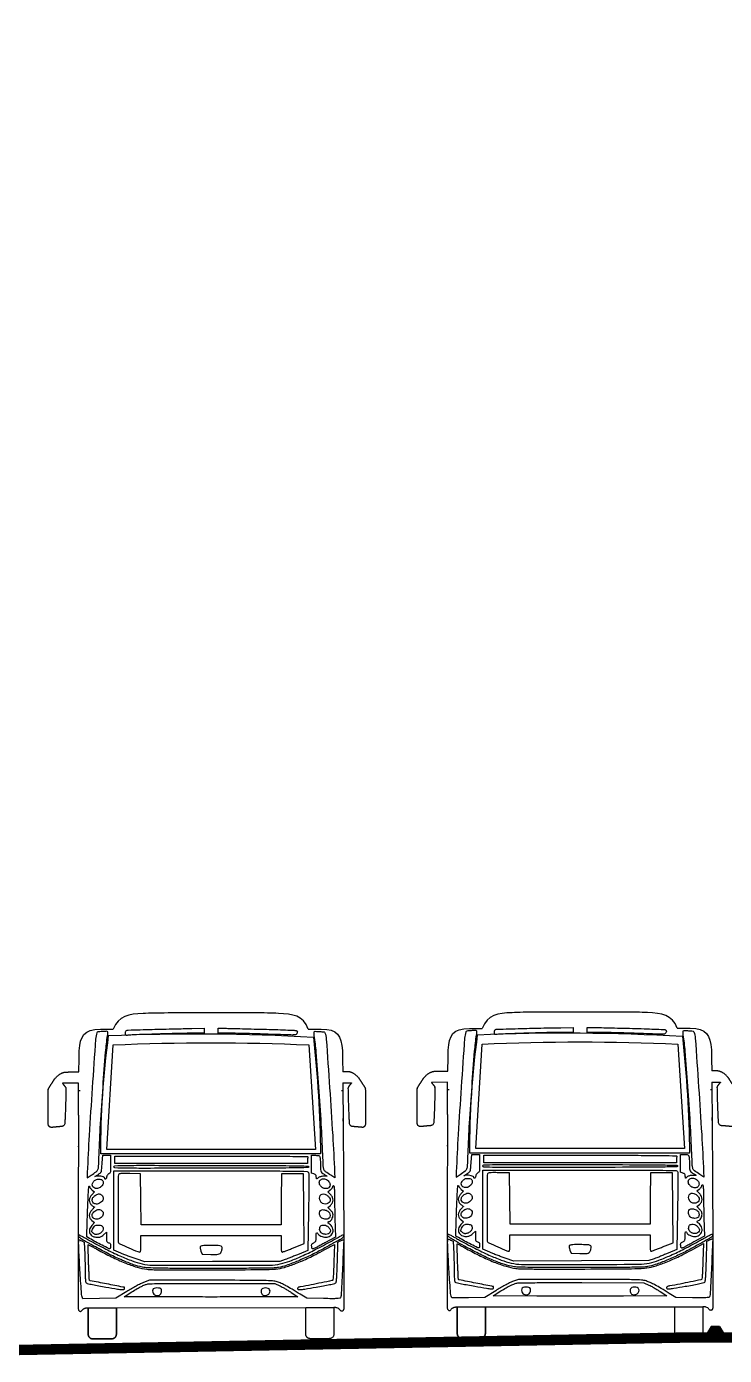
# Model space of a CAD drawing. Header units: metres. Extents: x 37 to 217, y 53 to 242.
# Drawn here: x 143.55 to 150.25, y 213.4 to 226.16 of the extents above; entities that cross this region are included whole.
import ezdxf

# ---------------------------------------------------------------- set-up
doc = ezdxf.new("R2010")
doc.units = ezdxf.units.M
doc.linetypes.add('HIDDENX2', pattern=[0.75, 0.5, -0.25])
for name, color, linetype in [('03_NUEVO_Cotas_250-Parciales', 254, 'Continuous'), ('DGPRO_Linea oficial', 2, 'Continuous'), ('DGPRO_Perfil existente', 244, 'Continuous')]:
    doc.layers.add(name, color=color, linetype=linetype)

# ---------------------------------------------------------------- blocks, each defined once
blk = doc.blocks.new('Corte dinámico_Refugios1')
h = blk.add_hatch(color=40)
h.dxf.hatch_style = 1
h.paths.add_polyline_path([(-3.584, 0), (-3.584, 0.04), (-3.619, 0.1), (-3.699, 0.1), (-3.734, 0.04), (-3.734, 0)])
at = {"elevation": 0}
for points in [[(-3.699, 0.1), (-3.734, 0.04)], [(-3.584, 0), (-3.734, 0), (-3.734, 0.04)], [(-3.619, 0.1), (-3.699, 0.1)], [(-3.619, 0.1), (-3.584, 0.04)], [(-3.584, 0), (-3.584, 0.04)]]:
    blk.add_lwpolyline(points, dxfattribs=at)
blk = doc.blocks.new('A$C6c2c8d7f')
at = {"color": 18, "true_color": 0x000000}
for p, q in [((0.308, 2.562), (0.153, 2.56)), ((2.846, 2.564), (2.929, 2.563))]:
    blk.add_line(p, q, dxfattribs=at)
for points in [[(2.514, 3.081), (2.636, 3.081)], [(0.309, 2.253), (0.308, 2.562)], [(0.671, 0.404), (2.49, 0.406)]]:
    blk.add_lwpolyline(points, dxfattribs=at)
for points, degree in [([(1.578, 3.236), (1.221, 3.236), (0.898, 3.236), (0.691, 3.212), (0.641, 3.079)], 3), ([(2.514, 3.081), (2.465, 3.213), (2.258, 3.237), (1.934, 3.237), (1.578, 3.236)], 3), ([(0.081, 2.604), (0.133, 2.667), (0.192, 2.668)], 2), ([(0.153, 2.56), (0.167, 2.543), (0.18, 2.526)], 2), ([(0.192, 2.668), (0.24, 2.669), (0.312, 2.669)], 2), ([(2.89, 2.671), (2.869, 2.671), (2.845, 2.671)], 2), ([(3.001, 2.608), (2.949, 2.67), (2.89, 2.671)], 2), ([(2.929, 2.563), (2.915, 2.546), (2.902, 2.529)], 2)]:
    blk.add_open_spline(points, degree=degree, dxfattribs=at)
for points, knots in [([(0.312, 2.669), (0.312, 2.739), (0.313, 2.807), (0.314, 2.871), (0.325, 3.015), (0.358, 3.079), (0.519, 3.079), (0.559, 3.079), (0.6, 3.079), (0.641, 3.079)], [-5.701889, -5.701889, -5.701889, -5.701889, -5.569187, -5.569187, -5.569187, -3.679328, -3.679328, -3.679328, -3.209895, -3.209895, -3.209895, -3.209895]), ([(2.636, 3.081), (2.798, 3.081), (2.831, 3.018), (2.842, 2.874), (2.844, 2.718), (2.845, 2.671), (2.845, 2.671)], [3.679328, 3.679328, 3.679328, 3.679328, 5.569187, 5.569187, 5.569187, 5.89004, 5.89004, 5.89004, 5.89004])]:
    blk.add_open_spline(points, degree=3, knots=knots, dxfattribs=at)
for points, weights, degree, knots in [([(0.022, 2.513), (0.048, 2.555), (0.074, 2.596), (0.077, 2.601), (0.081, 2.604)], [1, 1, 1, 0.956569829383, 0.946507354065], 2, [-0.4637842, -0.4637842, -0.4637842, -0.1423381, -0.1423381, -0.1055964, -0.1055964, -0.1055964]), ([(2.846, 2.564), (2.846, 2.5), (2.854, 1.539), (2.855, 0.501), (2.855, 0.406), (2.855, 0.381), (2.835, 0.366), (2.818, 0.381), (2.798, 0.406), (2.76, 0.406), (2.76, 0.341), (2.76, 0.246), (2.76, 0.151), (2.76, 0.125), (2.743, 0.108), (2.717, 0.107), (2.656, 0.107), (2.595, 0.107), (2.534, 0.107), (2.508, 0.107), (2.49, 0.125), (2.49, 0.15), (2.49, 0.245), (2.49, 0.34), (2.49, 0.406)], [1, 1, 1, 1, 1, 1, 1, 1, 1, 1, 1, 1, 1, 0.804737854124, 0.804737854124, 1, 1, 1, 1, 0.804737854124, 0.804737854124, 1, 1, 1, 1], 3, [5.95442, 5.95442, 5.95442, 5.95442, 6.069791, 7.131036, 8.192281, 9.253525, 10.31477, 11.376015, 12.43726, 12.43726, 12.43726, 13.371995, 13.371995, 13.371995, 13.594751, 13.594751, 13.594751, 14.197051, 14.197051, 14.197051, 14.419808, 14.419808, 14.419808, 15.354543, 15.354543, 15.354543, 15.354543]), ([(3.061, 2.516), (3.034, 2.558), (3.008, 2.599), (3.005, 2.604), (3.001, 2.608)], [1, 1, 1, 0.956569829383, 0.946507354065], 2, [-0.4637842, -0.4637842, -0.4637842, -0.1423381, -0.1423381, -0.1055964, -0.1055964, -0.1055964]), ([(0.055, 2.136), (0.04, 2.134), (0.029, 2.143), (0.017, 2.153), (0.017, 2.168), (0.017, 2.288), (0.017, 2.496), (0.017, 2.505), (0.022, 2.513)], [1, 0.905066265524, 1, 0.905066265524, 1, 1, 1, 0.899770915778, 0.876571105809], 2, [0, 0, 0, 0.092595, 0.092595, 0.18519, 0.18519, 0.972414, 0.972414, 1.032272, 1.032272, 1.032272]), ([(0.18, 2.526), (0.187, 2.517), (0.187, 2.505), (0.183, 2.301), (0.176, 2.173), (0.173, 2.148), (0.147, 2.145), (0.098, 2.141), (0.055, 2.136)], [0.973365699922, 0.927556511973, 1, 1, 1, 0.780654121289, 1, 1, 1], 2, [1.580561, 1.580561, 1.580561, 1.653597, 1.653597, 2.449942, 2.449942, 2.592248, 2.592248, 2.932717, 2.932717, 2.932717]), ([(2.902, 2.529), (2.895, 2.52), (2.895, 2.508), (2.899, 2.304), (2.907, 2.176), (2.91, 2.151), (2.936, 2.148), (2.985, 2.144), (3.028, 2.14)], [0.973365699936, 0.927556511962, 1, 1, 1, 0.780654121289, 1, 1, 1], 2, [1.580561, 1.580561, 1.580561, 1.653597, 1.653597, 2.449942, 2.449942, 2.592248, 2.592248, 2.932717, 2.932717, 2.932717]), ([(3.028, 2.14), (3.043, 2.137), (3.054, 2.147), (3.066, 2.156), (3.066, 2.171), (3.066, 2.291), (3.065, 2.499), (3.065, 2.509), (3.061, 2.516)], [1, 0.905066265524, 1, 0.905066265524, 1, 1, 1, 0.899770915778, 0.876571105809], 2, [0, 0, 0, 0.092595, 0.092595, 0.18519, 0.18519, 0.972414, 0.972414, 1.032272, 1.032272, 1.032272]), ([(0.309, 2.253), (0.308, 2.189), (0.304, 1.537), (0.305, 0.498), (0.305, 0.404), (0.305, 0.379), (0.326, 0.364), (0.343, 0.379), (0.362, 0.404), (0.401, 0.404), (0.401, 0.338), (0.401, 0.244), (0.401, 0.149), (0.401, 0.123), (0.419, 0.105), (0.444, 0.105), (0.505, 0.105), (0.566, 0.105), (0.628, 0.106), (0.653, 0.106), (0.671, 0.123), (0.671, 0.149), (0.671, 0.244), (0.671, 0.339), (0.671, 0.404)], [1, 1, 1, 1, 1, 1, 1, 1, 1, 1, 1, 1, 1, 0.804737854124, 0.804737854124, 1, 1, 1, 1, 0.804737854124, 0.804737854124, 1, 1, 1, 1], 3, [5.95442, 5.95442, 5.95442, 5.95442, 6.069791, 7.131036, 8.192281, 9.253525, 10.31477, 11.376015, 12.43726, 12.43726, 12.43726, 13.371995, 13.371995, 13.371995, 13.594751, 13.594751, 13.594751, 14.197051, 14.197051, 14.197051, 14.419808, 14.419808, 14.419808, 15.354543, 15.354543, 15.354543, 15.354543]), ([(0.671, 0.404), (0.671, 0.339), (0.671, 0.244), (0.671, 0.149), (0.671, 0.123), (0.653, 0.106), (0.628, 0.106), (0.566, 0.105), (0.505, 0.105), (0.444, 0.105), (0.419, 0.105), (0.401, 0.123), (0.401, 0.149), (0.401, 0.244), (0.401, 0.338), (0.401, 0.404)], [1, 1, 1, 1, 0.804737854124, 0.804737854124, 1, 1, 1, 1, 0.804737854124, 0.804737854124, 1, 1, 1, 1], 3, [-15.354543, -15.354543, -15.354543, -15.354543, -14.419808, -14.419808, -14.419808, -14.197051, -14.197051, -14.197051, -13.594751, -13.594751, -13.594751, -13.371995, -13.371995, -13.371995, -12.43726, -12.43726, -12.43726, -12.43726])]:
    blk.add_rational_spline(points, weights, degree=degree, knots=knots, dxfattribs=at)
at = {"color": 9, "true_color": 0xc7c8ca}
for points in [[(0.323, 2.488), (0.317, 2.488), (0.31, 2.488)], [(2.834, 2.491), (2.84, 2.491), (2.847, 2.491)]]:
    blk.add_open_spline(points, degree=2, dxfattribs=at)
blk = doc.blocks.new('A$C43697114')
at = {"color": 252, "true_color": 0x939598}
for p, q in [((0.385, 0.319), (0.655, 0.319)), ((2.475, 0.321), (2.745, 0.321))]:
    blk.add_line(p, q, dxfattribs=at)
for points in [[(0.469, 2.96, 0.065247), (0.457, 2.9, 0.000568), (0.424, 2.43, 0.002288), (0.395, 1.975, 0.004647), (0.377, 1.617), (0.375, 1.566), (0.414, 1.592, 0.016028), (0.463, 1.626, 0.142897), (0.479, 1.646, 0.07874), (0.485, 1.677, 0.002979), (0.49, 1.791, -0.005507), (0.504, 2.084, -0.00309), (0.528, 2.44, -0.002464), (0.553, 2.774, -0.018193), (0.572, 2.933, 0.014705), (0.574, 2.945, 0.018679), (0.574, 2.956, 0.01691), (0.574, 2.965, 0.126856), (0.573, 2.969, 0.268657), (0.563, 2.974, 0.01228), (0.52, 2.972, 0.012037), (0.478, 2.968, 0.285275)], [(0.582, 2.933, -0.025677), (2.548, 2.918, -0.024331), (2.617, 1.796), (0.506, 1.796, -0.032719), (0.582, 2.933)], [(1.498, 2.979), (1.498, 2.955), (1.394, 2.955, 0.006379), (1.275, 2.954, 0.001164), (1.053, 2.948, 0.000575), (0.822, 2.94, 0.02056), (0.768, 2.936, -0.021049), (0.753, 2.935, -0.175589), (0.747, 2.937, -0.200567), (0.744, 2.943, -0.028594), (0.743, 2.956, -0.039986), (0.744, 2.965, -0.048794), (0.746, 2.974, -0.056366), (0.749, 2.98, -0.162388), (0.753, 2.983, -0.079389), (0.768, 2.986, -0.000193), (1, 2.993, -0.001447), (1.216, 2.998, -0.003157), (1.382, 3.001), (1.498, 3.003)], [(2.068, 2.994, -0.001083), (2.181, 2.991, -0.001649), (2.28, 2.987, -0.000582), (2.364, 2.984, -0.043066), (2.378, 2.982, -0.055665), (2.387, 2.979, -0.147075), (2.392, 2.975, -0.131271), (2.394, 2.968, -0.040524), (2.393, 2.958, -0.225516), (2.384, 2.944, -0.129471), (2.365, 2.939, -0.017406), (2.32, 2.939, -0.000328), (2.085, 2.947, 0.001404), (1.986, 2.95, 0.001327), (1.886, 2.953, 0.001318), (1.797, 2.955, 0.004646), (1.74, 2.955), (1.632, 2.955), (1.632, 2.979), (1.632, 3.003), (1.704, 3.003, -0.004934), (1.748, 3.002, -0.000648), (1.841, 3, -0.000753), (1.951, 2.997, -0.000631)], [(2.659, 2.96, -0.065247), (2.672, 2.9, -0.000568), (2.704, 2.43, -0.002288), (2.733, 1.975, -0.004647), (2.751, 1.617), (2.753, 1.566), (2.714, 1.592, -0.016028), (2.665, 1.626, -0.142897), (2.649, 1.646, -0.07874), (2.643, 1.677, -0.002979), (2.638, 1.791, 0.005507), (2.624, 2.084, 0.00309), (2.601, 2.44, 0.002464), (2.575, 2.774, 0.018193), (2.556, 2.933, -0.014705), (2.555, 2.945, -0.018679), (2.554, 2.956, -0.01691), (2.554, 2.965, -0.126856), (2.555, 2.969, -0.268657), (2.566, 2.974, -0.01228), (2.608, 2.972, -0.012037), (2.65, 2.968, -0.285275)], [(0.624, 2.843, -0.022425), (2.504, 2.844), (2.569, 1.839), (0.564, 1.839)], [(0.601, 1.698, -0.003905), (0.601, 1.645, -0.043422), (0.599, 1.624, -0.122613), (0.593, 1.613, -0.120616), (0.583, 1.606, 0.073055), (0.576, 1.601, 0.066068), (0.57, 1.594, 0.063477), (0.565, 1.586, 0.058477), (0.563, 1.576, -0.06846), (0.56, 1.564, -0.119129), (0.554, 1.555, -0.38466), (0.549, 1.555, -0.205442), (0.546, 1.561, 0.2849), (0.54, 1.571, 0.042325), (0.519, 1.579, 0.044047), (0.494, 1.584, 0.07414), (0.473, 1.583), (0.448, 1.579), (0.477, 1.596, 0.020557), (0.489, 1.604, 0.022687), (0.499, 1.612, 0.022832), (0.507, 1.62, 0.09763), (0.511, 1.625, 0.063288), (0.513, 1.633, 0.004947), (0.516, 1.655, 0.006681), (0.518, 1.681, 0.005058), (0.52, 1.71), (0.525, 1.783), (0.563, 1.783), (0.601, 1.783)], [(2.502, 1.673, -0.408476), (2.494, 1.665, -0.001215), (2.344, 1.662, -0.002838), (2.106, 1.66, -0.00032), (1.567, 1.659, -0.000213), (0.946, 1.658, -0.004015), (0.751, 1.659, -0.004903), (0.643, 1.662, -0.404179), (0.633, 1.673, -0.404179), (0.643, 1.683, -0.004903), (0.751, 1.686, -0.004015), (0.946, 1.687, -0.000213), (1.567, 1.686, -0.00032), (2.106, 1.685, -0.002838), (2.344, 1.683, -0.001215), (2.494, 1.68, -0.408476)], [(2.495, 1.762, 0.042363), (2.493, 1.756, 0.015746), (2.491, 1.747, 0.015472), (2.49, 1.737, 0.018051), (2.49, 1.727), (2.49, 1.704), (1.565, 1.704), (0.64, 1.704), (0.64, 1.739), (0.64, 1.775), (1.57, 1.775, -0.000293), (2.124, 1.775, -0.003072), (2.35, 1.773, -0.001776), (2.489, 1.771, -0.519543)], [(2.611, 1.765, -0.042385), (2.613, 1.755, -0.007461), (2.614, 1.735, -0.008039), (2.615, 1.712, -0.00715), (2.616, 1.688, 0.018829), (2.617, 1.646, 0.100197), (2.623, 1.625, 0.122288), (2.637, 1.609, 0.033995), (2.664, 1.593, -0.009763), (2.678, 1.586, -0.566231), (2.678, 1.584, -0.141128), (2.673, 1.582, -0.00232), (2.648, 1.582, 0.024166), (2.629, 1.581, 0.042777), (2.615, 1.578, 0.051565), (2.603, 1.574, 0.065552), (2.593, 1.567, -0.00788), (2.582, 1.557, -0.277417), (2.578, 1.557, -0.297707), (2.577, 1.559, -0.008747), (2.576, 1.574, 0.055068), (2.575, 1.585, 0.110155), (2.571, 1.593, 0.099141), (2.564, 1.599, 0.038944), (2.553, 1.604), (2.529, 1.613), (2.529, 1.698), (2.529, 1.783), (2.568, 1.783, -0.014325), (2.589, 1.782, -0.083165), (2.6, 1.78, -0.148911), (2.607, 1.774, -0.082303)], [(0.521, 1.545, -0.236162), (0.53, 1.518, -0.152917), (0.515, 1.487, -0.129126), (0.483, 1.467, -0.169401), (0.449, 1.468, -0.141326), (0.431, 1.481, -0.170173), (0.425, 1.501, -0.138273), (0.432, 1.524, -0.084718), (0.451, 1.544, -0.109195), (0.466, 1.552, -0.052678), (0.487, 1.554, -0.053011), (0.508, 1.552, -0.146729)], [(2.501, 1.619, -0.092983), (2.503, 1.608, -0.000532), (2.504, 1.502, -0.002242), (2.503, 1.38, -0.001421), (2.501, 1.238), (2.495, 0.87), (2.412, 0.835, -0.002786), (2.376, 0.821, -0.002291), (2.338, 0.805, -0.002314), (2.303, 0.791, -0.006149), (2.277, 0.782), (2.226, 0.764), (1.578, 0.762), (0.93, 0.759), (0.846, 0.788, -0.005261), (0.809, 0.801, -0.00363), (0.768, 0.816, -0.00366), (0.728, 0.832, -0.007473), (0.698, 0.844), (0.633, 0.873), (0.633, 1.253), (0.633, 1.633), (1.564, 1.633, -0.000263), (2.145, 1.633, -0.003411), (2.361, 1.631, -0.002672), (2.488, 1.629, -0.301998)], [(0.677, 1.597, 0.091951), (0.672, 1.571, 0.00038), (0.672, 1.268, 0.000257), (0.673, 0.961, 0.141853), (0.678, 0.943, 0.14727), (0.69, 0.933, 0.002), (0.776, 0.895, 0.002707), (0.862, 0.858, 0.100468), (0.882, 0.854, 0.335119), (0.887, 0.858, 0.038222), (0.89, 0.872, 0.024863), (0.892, 0.895, 0.006281), (0.892, 0.933), (0.892, 1.012), (1.565, 1.012), (2.238, 1.012), (2.238, 0.933, 0.006294), (2.238, 0.895, 0.024795), (2.24, 0.872, 0.037915), (2.243, 0.858, 0.335165), (2.248, 0.854, 0.086294), (2.255, 0.855, 0.002247), (2.284, 0.866, 0.004683), (2.319, 0.879, 0.003176), (2.358, 0.895), (2.458, 0.935), (2.456, 1.27), (2.454, 1.606), (2.348, 1.606), (2.242, 1.606), (2.24, 1.36), (2.238, 1.114), (1.565, 1.114), (0.893, 1.114), (0.89, 1.36), (0.888, 1.606), (0.785, 1.608, 0.003582), (0.727, 1.609, 0.025858), (0.699, 1.607, 0.059132), (0.684, 1.604, 0.22141)], [(2.697, 1.529, -0.134079), (2.708, 1.501, -0.206703), (2.7, 1.476, -0.191336), (2.676, 1.463, -0.11824), (2.644, 1.468, -0.052244), (2.636, 1.472, -0.030397), (2.626, 1.479, -0.030106), (2.618, 1.487, -0.044207), (2.612, 1.495, -0.199059), (2.605, 1.529, -0.250349), (2.625, 1.553, -0.184183), (2.664, 1.554, -0.147187)], [(0.425, 1.448), (0.445, 1.431), (0.421, 1.405, 0.071824), (0.403, 1.38, 0.108413), (0.396, 1.353, 0.118144), (0.401, 1.328, 0.096696), (0.417, 1.306, 0.013155), (0.426, 1.299, 0.017489), (0.434, 1.293, 0.014868), (0.441, 1.288, 0.142293), (0.444, 1.287, -0.591921), (0.445, 1.285, -0.023579), (0.44, 1.279, -0.020591), (0.433, 1.27, -0.010429), (0.423, 1.26, 0.068984), (0.403, 1.233, 0.122169), (0.395, 1.206, 0.133709), (0.402, 1.181, 0.09106), (0.421, 1.158), (0.445, 1.137), (0.421, 1.11, 0.109503), (0.399, 1.07, 0.176021), (0.402, 1.033, 0.178786), (0.428, 1.006, 0.11309), (0.471, 0.996, 0.030572), (0.49, 0.997, 0.061557), (0.505, 1.001, 0.060163), (0.518, 1.008, 0.028008), (0.534, 1.02), (0.562, 1.045), (0.562, 0.997, 0.008904), (0.562, 0.968, 0.080405), (0.565, 0.955, 0.169331), (0.57, 0.949, 0.074483), (0.581, 0.944, -0.0565), (0.592, 0.94, -0.136505), (0.597, 0.935, -0.109863), (0.6, 0.926, -0.029701), (0.601, 0.912, -0.031295), (0.6, 0.902, -0.051386), (0.599, 0.893, -0.068605), (0.596, 0.888, -0.246387), (0.592, 0.886, -0.117321), (0.582, 0.888, -0.001471), (0.52, 0.919, -0.004768), (0.457, 0.952, -0.005694), (0.398, 0.985), (0.372, 1), (0.376, 1.145, -0.001204), (0.383, 1.329, -0.006631), (0.388, 1.428, -0.011356), (0.392, 1.483, -0.795408), (0.398, 1.484, 0.048882), (0.402, 1.475, 0.025483), (0.409, 1.465, 0.025081), (0.417, 1.455, 0.034849)], [(0.516, 1.4, -0.102082), (0.526, 1.385, -0.120777), (0.53, 1.369, -0.113744), (0.525, 1.352, -0.083294), (0.513, 1.337, -0.036896), (0.495, 1.323, -0.076425), (0.48, 1.316, -0.090421), (0.464, 1.315, -0.070839), (0.448, 1.318, -0.159969), (0.429, 1.334, -0.183841), (0.424, 1.357, -0.140738), (0.436, 1.382, -0.087798), (0.461, 1.402, -0.040995), (0.478, 1.41, -0.097965), (0.491, 1.412, -0.110744), (0.503, 1.409, -0.061787)], [(2.75, 1.422, 0.004221), (2.75, 1.384, 0.001003), (2.751, 1.321, 0.001031), (2.753, 1.248, 0.001018), (2.755, 1.175), (2.76, 0.998), (2.658, 0.943, -0.002521), (2.619, 0.921, -0.003658), (2.583, 0.902, -0.001878), (2.553, 0.887, -0.060766), (2.545, 0.884, -0.172671), (2.54, 0.885, -0.144444), (2.536, 0.889, -0.082908), (2.533, 0.896, -0.028519), (2.532, 0.907, -0.036655), (2.531, 0.921, -0.109917), (2.534, 0.93, -0.112227), (2.54, 0.937, -0.03909), (2.551, 0.944, 0.048676), (2.564, 0.952, 0.123036), (2.57, 0.96, 0.085252), (2.573, 0.972, 0.015787), (2.574, 0.995, -0.016016), (2.575, 1.023, -0.080934), (2.578, 1.038, -0.480766), (2.583, 1.039, -0.14846), (2.589, 1.032, 0.137373), (2.599, 1.018, 0.058404), (2.619, 1.007, 0.052948), (2.643, 0.999, 0.053394), (2.669, 0.996, 0.076232), (2.691, 0.999, 0.082762), (2.71, 1.009, 0.08083), (2.726, 1.025, 0.06846), (2.736, 1.045, 0.139672), (2.738, 1.063, 0.048222), (2.73, 1.087, 0.04824), (2.717, 1.109, 0.103375), (2.703, 1.123, -0.032918), (2.691, 1.132, -0.225007), (2.687, 1.139, -0.275604), (2.691, 1.144, -0.04588), (2.703, 1.149, 0.144447), (2.717, 1.159, 0.063923), (2.729, 1.178, 0.061567), (2.736, 1.2, 0.094587), (2.736, 1.22, 0.070284), (2.733, 1.229, 0.027618), (2.727, 1.239, 0.026674), (2.718, 1.25, 0.030044), (2.709, 1.26), (2.687, 1.282), (2.711, 1.302, 0.093022), (2.73, 1.326, 0.124954), (2.737, 1.352, 0.117881), (2.731, 1.38, 0.076985), (2.712, 1.407), (2.686, 1.433), (2.71, 1.451, 0.029048), (2.719, 1.458, 0.033661), (2.727, 1.467, 0.035852), (2.732, 1.474, 0.135841), (2.734, 1.48, -0.066237), (2.734, 1.484, -0.083387), (2.736, 1.488, -0.099298), (2.739, 1.491, -0.145402), (2.742, 1.492, -0.364655), (2.745, 1.489, -0.014863), (2.747, 1.472, -0.018796), (2.749, 1.45, -0.009372)], [(2.686, 1.393, -0.068927), (2.703, 1.374, -0.132361), (2.71, 1.354, -0.156946), (2.705, 1.337, -0.10986), (2.691, 1.322, -0.144179), (2.664, 1.314, -0.13485), (2.636, 1.321, -0.130522), (2.615, 1.342, -0.131436), (2.608, 1.37, -0.124593), (2.614, 1.397, -0.20256), (2.632, 1.411, -0.16416), (2.658, 1.409, -0.081235)], [(0.518, 1.251, -0.110984), (0.528, 1.236, -0.118007), (0.53, 1.218, -0.109572), (0.523, 1.2, -0.085494), (0.51, 1.185, -0.074384), (0.489, 1.174, -0.088936), (0.468, 1.17, -0.098345), (0.448, 1.173, -0.114961), (0.432, 1.184, -0.113931), (0.424, 1.199, -0.135953), (0.424, 1.215, -0.107696), (0.432, 1.231, -0.054165), (0.449, 1.247, -0.065138), (0.468, 1.258, -0.088814), (0.486, 1.263, -0.100673), (0.504, 1.26, -0.10945)], [(2.679, 1.251, -0.125442), (2.701, 1.232, -0.149427), (2.709, 1.205, -0.179689), (2.701, 1.182, -0.180365), (2.679, 1.17, -0.059733), (2.657, 1.17, -0.083094), (2.638, 1.175, -0.088799), (2.623, 1.185, -0.079146), (2.612, 1.201, -0.131276), (2.605, 1.231, -0.22332), (2.617, 1.254, -0.186163), (2.644, 1.261, -0.09733)], [(0.521, 1.104, -0.170462), (0.53, 1.085, -0.13872), (0.526, 1.062, -0.111749), (0.51, 1.041, -0.087447), (0.484, 1.026, -0.030341), (0.47, 1.023, -0.077005), (0.46, 1.022, -0.082753), (0.451, 1.024, -0.039137), (0.44, 1.031, -0.026755), (0.432, 1.036, -0.032902), (0.426, 1.042, -0.034794), (0.421, 1.048, -0.154482), (0.42, 1.051, -0.106181), (0.423, 1.064, -0.026114), (0.433, 1.084, -0.024478), (0.445, 1.102, -0.141637), (0.453, 1.109, -0.072452), (0.47, 1.113, -0.038786), (0.491, 1.113, -0.037648), (0.51, 1.11, -0.144247)], [(2.691, 1.095, -0.09345), (2.708, 1.07, -0.184306), (2.709, 1.047, -0.203909), (2.694, 1.03, -0.112934), (2.668, 1.024, -0.04312), (2.656, 1.025, -0.037329), (2.643, 1.028, -0.038791), (2.632, 1.033, -0.064805), (2.624, 1.039, -0.104217), (2.613, 1.053, -0.079766), (2.608, 1.072, -0.08375), (2.61, 1.091, -0.139049), (2.617, 1.104, -0.144581), (2.632, 1.112, -0.086338), (2.652, 1.113, -0.078454), (2.673, 1.107, -0.084898)], [(0.325, 0.961), (0.347, 0.949), (0.352, 0.83, -0.002242), (0.354, 0.779, -0.001835), (0.356, 0.724, -0.001853), (0.357, 0.674, -0.004884), (0.357, 0.637, 0.008666), (0.358, 0.604, 0.022432), (0.36, 0.581, 0.027737), (0.363, 0.564, 0.162092), (0.367, 0.557, 0.120461), (0.376, 0.552, 0.002061), (0.427, 0.542, 0.005124), (0.487, 0.53, 0.003372), (0.556, 0.517, 0.001411), (0.668, 0.498, 0.018772), (0.709, 0.493, 0.062618), (0.729, 0.494, 0.368116), (0.735, 0.501, 0.012579), (0.735, 0.507, 0.020703), (0.734, 0.511, 0.015921), (0.734, 0.515, 0.356843), (0.733, 0.516, -0.047633), (0.717, 0.517, -0.000235), (0.563, 0.548, -0.000081), (0.404, 0.579, -0.148777), (0.399, 0.581, -0.180498), (0.398, 0.585, -0.001367), (0.395, 0.615, -0.004838), (0.394, 0.65, -0.003058), (0.392, 0.69, 0.000475), (0.39, 0.735, 0.000384), (0.389, 0.783, 0.000388), (0.387, 0.828, 0.001001), (0.386, 0.86, -0.006136), (0.385, 0.885, -0.010248), (0.385, 0.906, -0.004163), (0.385, 0.923, -0.402792), (0.387, 0.925, -0.122538), (0.39, 0.924, -0.000839), (0.414, 0.911, -0.003208), (0.442, 0.896, -0.002038), (0.475, 0.878, 0.014714), (0.609, 0.808, 0.018339), (0.738, 0.75, 0.020272), (0.855, 0.709, 0.041689), (0.949, 0.689, 0.028629), (1.002, 0.685, 0.00225), (1.144, 0.683, 0.002471), (1.339, 0.682, 0.000932), (1.612, 0.683, 0.00074), (2.059, 0.686, 0.017556), (2.185, 0.691, 0.050754), (2.269, 0.707, 0.022966), (2.376, 0.743, 0.008034), (2.442, 0.77, 0.009787), (2.503, 0.798, 0.008299), (2.57, 0.831, 0.003765), (2.657, 0.877), (2.75, 0.927), (2.745, 0.759, -0.002992), (2.742, 0.694, -0.004715), (2.74, 0.638, -0.001368), (2.736, 0.59, -0.168416), (2.734, 0.584, -0.158497), (2.726, 0.58, -0.000679), (2.627, 0.559, -0.003601), (2.525, 0.539, -0.003878), (2.425, 0.52, 0.026085), (2.411, 0.517, 0.075427), (2.402, 0.513, 0.117946), (2.397, 0.508, 0.131049), (2.395, 0.501, 0.37717), (2.402, 0.494, 0.054091), (2.422, 0.493, 0.017987), (2.465, 0.499, 0.001488), (2.574, 0.517, 0.004317), (2.644, 0.529, 0.006799), (2.703, 0.541, 0.003151), (2.753, 0.552, 0.141533), (2.763, 0.557, 0.168613), (2.768, 0.568, 0.009901), (2.772, 0.607, 0.010009), (2.775, 0.665, 0.002572), (2.778, 0.758), (2.784, 0.949), (2.805, 0.961, -0.009513), (2.814, 0.965, -0.01198), (2.823, 0.969, -0.010166), (2.83, 0.972, -0.087879), (2.833, 0.972, -0.42701), (2.839, 0.966, -0.000304), (2.828, 0.705, -0.001105), (2.816, 0.459, -0.065715), (2.808, 0.415, -0.295325), (2.801, 0.41, -0.015612), (2.773, 0.407, -0.013225), (2.727, 0.406, -0.002572), (2.645, 0.407), (2.484, 0.41), (2.422, 0.448, 0.00425), (2.343, 0.497, 0.010957), (2.284, 0.53, 0.014982), (2.239, 0.553, 0.029598), (2.201, 0.568, 0.060784), (2.156, 0.577, 0.012675), (2.076, 0.58, 0.005402), (1.932, 0.582, 0.000468), (1.565, 0.583), (0.975, 0.583), (0.917, 0.562, 0.027051), (0.888, 0.549, 0.008521), (0.846, 0.527, 0.008483), (0.8, 0.502, 0.009309), (0.756, 0.475), (0.652, 0.41), (0.493, 0.407), (0.334, 0.405), (0.327, 0.423, -0.073007), (0.322, 0.447, -0.000504), (0.308, 0.657, -0.001743), (0.297, 0.851, -0.014491), (0.294, 0.939, -0.010828), (0.295, 0.963, -0.229343), (0.298, 0.97, -0.267062), (0.305, 0.97, -0.01431)], [(0.399, 0.966, 0.008594), (0.554, 0.883, 0.013271), (0.691, 0.817, 0.015423), (0.809, 0.769, 0.032092), (0.904, 0.74, 0.057156), (1.004, 0.728, 0.000944), (1.566, 0.727, 0.000956), (2.129, 0.729, 0.056357), (2.23, 0.74, 0.031338), (2.323, 0.768, 0.016305), (2.434, 0.814, 0.013593), (2.566, 0.877, 0.007896), (2.721, 0.96, -0.001347), (2.762, 0.982, -0.002161), (2.798, 1.002, -0.000388), (2.83, 1.019, -0.123226), (2.832, 1.019, -0.288337), (2.834, 1.019, -0.048011), (2.835, 1.015, -0.040044), (2.836, 1.011, -0.025187), (2.836, 1.006, -0.16336), (2.834, 0.999, -0.043725), (2.826, 0.99, -0.036858), (2.814, 0.981, -0.022929), (2.799, 0.971, 0.00012), (2.777, 0.959, 0.000019), (2.734, 0.936, 0.000021), (2.684, 0.908, 0.000019), (2.632, 0.879, -0.01505), (2.52, 0.822, -0.012856), (2.399, 0.768, -0.012674), (2.288, 0.725, -0.043866), (2.214, 0.706, -0.03668), (2.17, 0.701, -0.001846), (2.026, 0.699, -0.002431), (1.832, 0.697, -0.000929), (1.562, 0.697, -0.000655), (1.235, 0.697, -0.003825), (1.064, 0.699, -0.00595), (0.957, 0.702, -0.040516), (0.906, 0.709, -0.035476), (0.822, 0.732, -0.015696), (0.715, 0.774, -0.013827), (0.591, 0.832, -0.009704), (0.456, 0.903, -0.002608), (0.372, 0.95, -0.014829), (0.328, 0.976, -0.023504), (0.303, 0.994, -0.180517), (0.296, 1.006, -0.036296), (0.295, 1.011, -0.060752), (0.295, 1.016, -0.088268), (0.296, 1.018, -0.260958), (0.298, 1.019, -0.121384), (0.302, 1.018, -0.000937), (0.33, 1.004, -0.003384), (0.362, 0.986, -0.002158)], [(1.462, 0.905, 0.102892), (1.461, 0.898, 0.027855), (1.462, 0.888, 0.026963), (1.464, 0.876, 0.025071), (1.468, 0.864), (1.479, 0.834), (1.562, 0.832, 0.008387), (1.621, 0.832, 0.09326), (1.644, 0.836, 0.1729), (1.658, 0.848, 0.045812), (1.67, 0.875, 0.109924), (1.672, 0.898, 0.276458), (1.662, 0.91, 0.087188), (1.635, 0.916, 0.00754), (1.563, 0.917, 0.004319), (1.511, 0.917, 0.025295), (1.484, 0.915, 0.050298), (1.468, 0.911, 0.224914)], [(2.226, 0.529, -0.014712), (2.249, 0.518, -0.006406), (2.278, 0.502, -0.006333), (2.309, 0.483, -0.00839), (2.336, 0.466), (2.398, 0.425), (1.984, 0.423, -0.000778), (1.795, 0.423, -0.000452), (1.569, 0.422, -0.000452), (1.341, 0.423, -0.000762), (1.151, 0.423), (0.731, 0.425), (0.806, 0.472, -0.006773), (0.857, 0.503, -0.017483), (0.896, 0.524, -0.023439), (0.928, 0.538, -0.029415), (0.959, 0.548, -0.059875), (0.978, 0.55, -0.000355), (1.152, 0.552, -0.001483), (1.35, 0.552, -0.000943), (1.581, 0.552), (2.179, 0.551)], [(1.006, 0.492, 0.123674), (1.005, 0.468, 0.15706), (1.015, 0.449, 0.142752), (1.036, 0.438, 0.096765), (1.063, 0.438, 0.150901), (1.076, 0.446, 0.087012), (1.087, 0.461, 0.086513), (1.091, 0.479, 0.14615), (1.088, 0.494, 0.205068), (1.073, 0.506, 0.072198), (1.046, 0.509, 0.074088), (1.019, 0.505, 0.241991)], [(2.049, 0.493, 0.097953), (2.046, 0.48, 0.07954), (2.046, 0.466, 0.080936), (2.052, 0.452, 0.10809), (2.06, 0.443, 0.170364), (2.086, 0.436, 0.137635), (2.114, 0.446, 0.153262), (2.13, 0.468, 0.211107), (2.128, 0.492, 0.183749), (2.114, 0.504, 0.084842), (2.089, 0.509, 0.085406), (2.064, 0.505, 0.190391)]]:
    blk.add_lwpolyline(points, format="xyb", close=True, dxfattribs=at)
at = {"layer": '03_NUEVO_Cotas_250-Parciales', "color": 18, "true_color": 0x000000}
blk.add_blockref('A$C6c2c8d7f', (-0.015, -0.085), dxfattribs=at)

msp = doc.modelspace()

# ---------------------------------------------------------------- linework, layer by layer
at = {"layer": 'DGPRO_Linea oficial'}
msp.add_lwpolyline([(188.061, 238.871), (172.858, 238.871), (172.858, 213.745), (162.877, 213.67), (162.877, 213.47, 0.013052), (143.339, 213.445), (143.339, 213.645), (142.831, 213.665), (141.099, 216.665), (134.999, 217.665), (90.651, 217.665)], format="xyb", dxfattribs=at)
at = {"layer": 'DGPRO_Perfil existente', "linetype": 'HIDDENX2', "ltscale": 10, "const_width": 0.1}
msp.add_lwpolyline([(188.061, 238.871), (172.858, 238.871), (172.858, 213.745), (162.877, 213.67), (162.877, 213.47, 0.013052), (143.339, 213.445), (143.339, 213.645), (142.831, 213.665), (141.099, 216.665), (134.999, 217.665), (90.651, 217.665)], format="xyb", dxfattribs=at)

# ---------------------------------------------------------------- block references
msp.add_blockref('Corte dinámico_Refugios1', (153.819, 213.574, 1.321))
at = {"layer": '03_NUEVO_Cotas_250-Parciales', "color": 18, "true_color": 0x000000}
for p in [(143.753, 213.534, 0), (147.296, 213.542, 0)]:
    msp.add_blockref('A$C43697114', p, dxfattribs=at)

doc.saveas('drawing.dxf')
